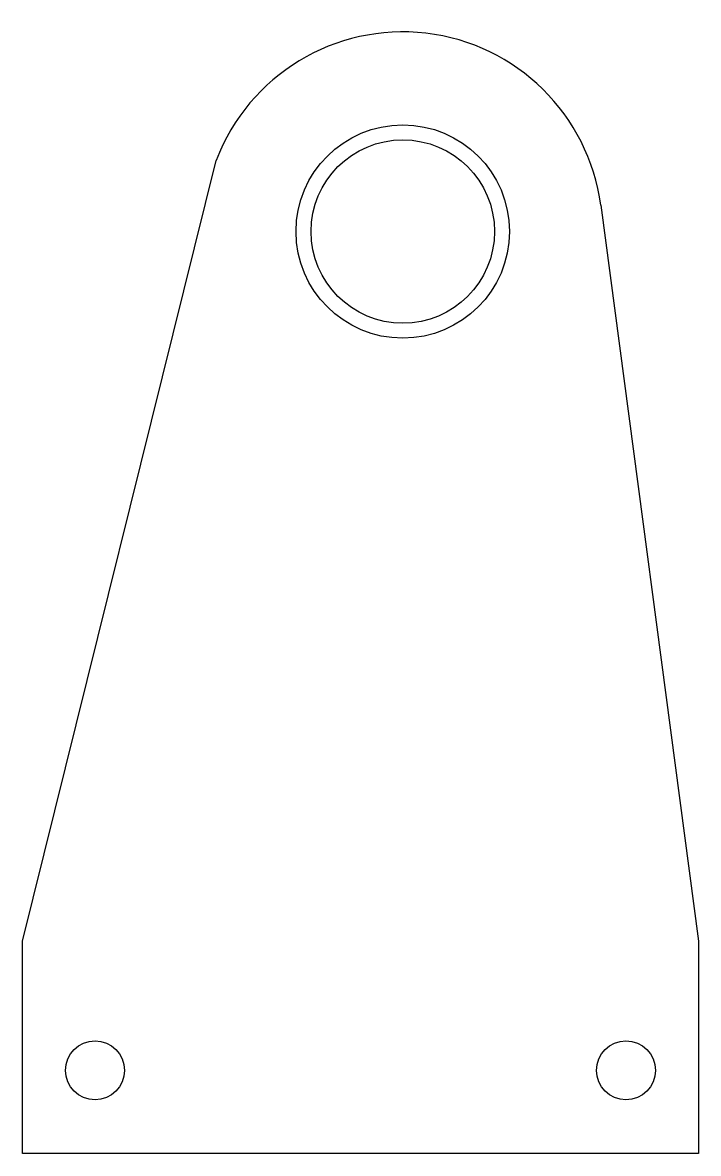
# Model space of a CAD drawing. Header units: millimetres. Extents: x 0 to 70, y 0 to 117.
import ezdxf

# ---------------------------------------------------------------- set-up
doc = ezdxf.new("R2010")
doc.units = ezdxf.units.MM
doc.layers.add('Default', color=7, linetype='Continuous')
doc.layers.add('GEHAUESEHAELFTE2', color=7, linetype='Continuous')

# ---------------------------------------------------------------- blocks, each defined once
blk = doc.blocks.new('SE')
at = {"layer": 'GEHAUESEHAELFTE2', "color": 7, "linetype": 'Continuous'}
for p, q in [((13.56, 38.06), (33.62, 118.93)), ((73.44, 114.28), (83.56, 38.06)), ((13.56, 16.06), (13.56, 38.06)), ((83.56, 38.06), (83.56, 16.06)), ((83.56, 16.06), (13.56, 16.06))]:
    blk.add_line(p, q, dxfattribs=at)
for centre, radius in [((52.94, 111.56), 11.05), ((52.94, 111.56), 9.5), ((21.06, 24.66), 3.05), ((76.06, 24.66), 3.05)]:
    blk.add_circle(centre, radius, dxfattribs=at)
blk.add_arc((52.94, 111.56), 20.68, 7.5655, 159.1172, dxfattribs=at)

msp = doc.modelspace()

# ---------------------------------------------------------------- block references
at = {"layer": 'Default'}
msp.add_blockref('SE', (-13.56, -16.06), dxfattribs=at)

doc.saveas('drawing.dxf')
